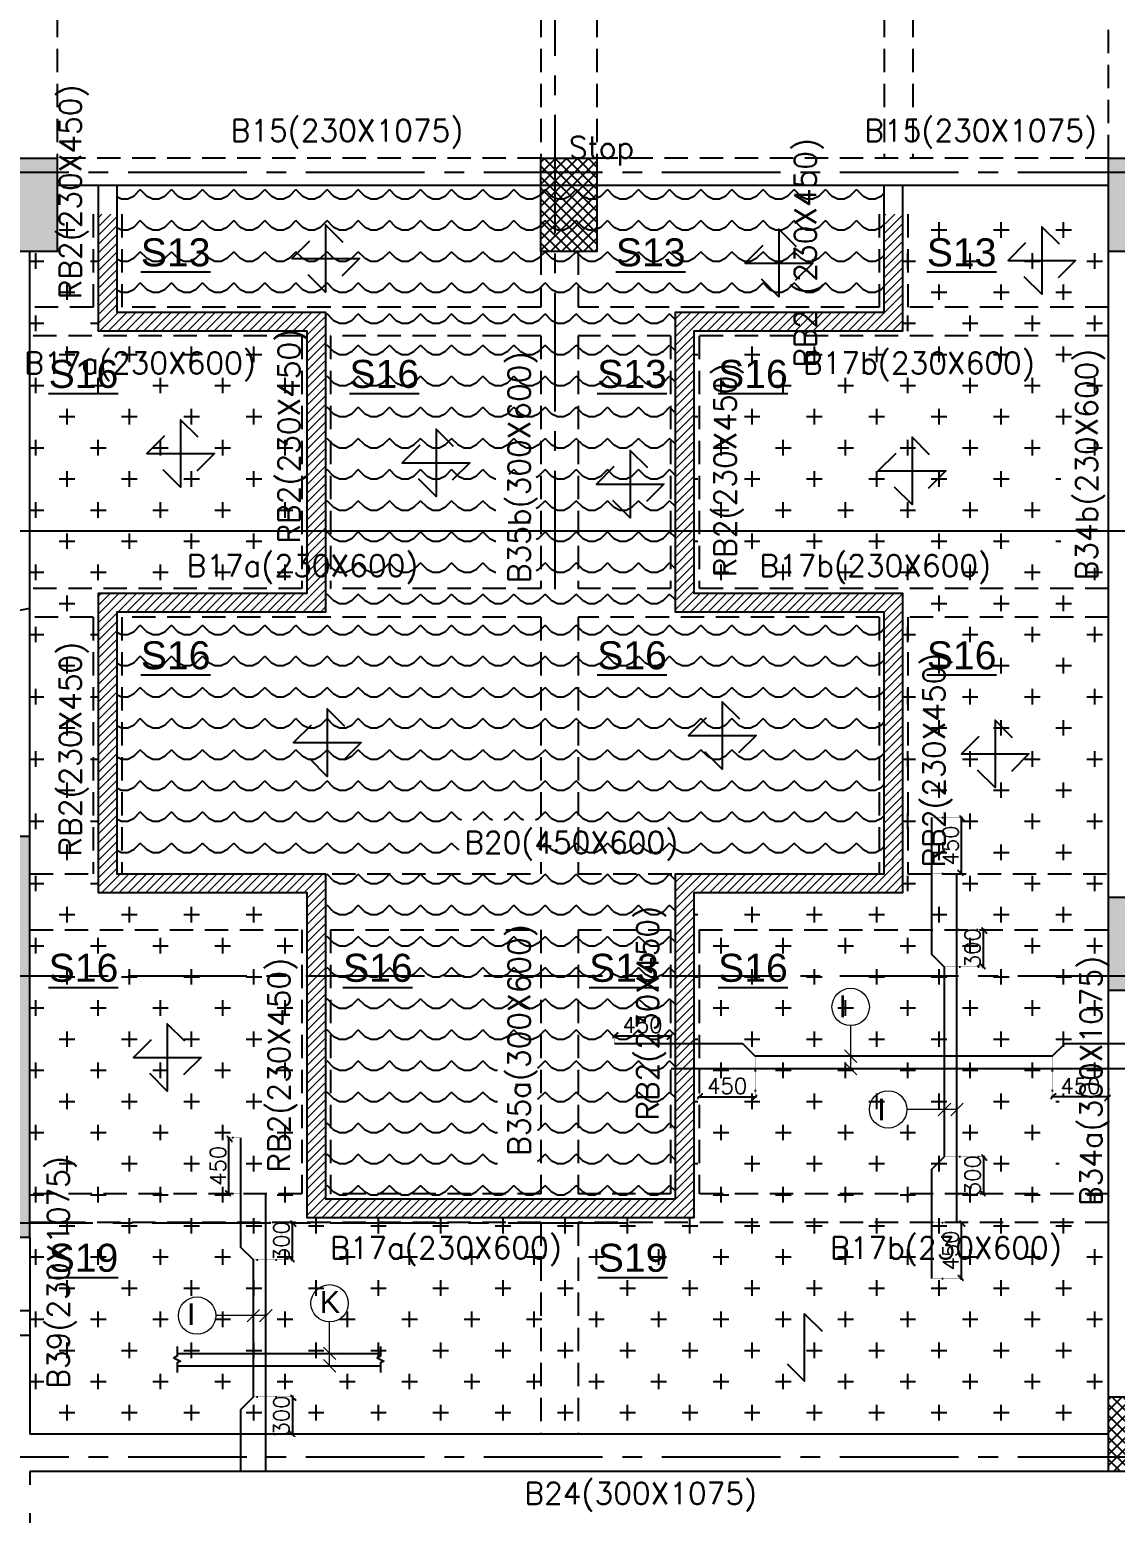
# Model space of a CAD drawing. Header units: millimetres. Extents: x 1921121 to 2008675, y -1544779 to -1482871.
# Drawn here: x 1948142 to 1956858, y -1523570 to -1511653 of the extents above; entities that cross this region are included whole.
import ezdxf

# ---------------------------------------------------------------- set-up
doc = ezdxf.new("R2010")
doc.units = ezdxf.units.MM
doc.header["$MEASUREMENT"] = 0
doc.header["$PDMODE"] = 98
for name, pattern in [('1', [0]), ('ACAD_ISO02W100', [15, 12, -3]), ('CENTER2', [28.575, 19.05, -3.175, 3.175, -3.175]), ('CONTINOUS', [0]), ('DASHED', [0.75, 0.5, -0.25]), ('DOT', [0.25, 0, -0.25]), ('HIDDEN', [0.375, 0.25, -0.125])]:
    doc.linetypes.add(name, pattern=pattern)
for name, color, linetype in [('BEAM NO', 7, '1'), ('BEAM-230X1075', 2, 'Continuous'), ('BEAM-230X450', 31, 'Continuous'), ('BEAM-300X1075', 211, 'Continuous'), ('BEAM-300X600', 4, 'Continuous'), ('BEAM-450X600', 22, 'Continuous'), ('BEAM-450X750', 134, 'Continuous'), ('COL.NO.', 6, 'Continuous'), ('DIM', 191, 'Continuous'), ('Hatch', 8, 'Continuous'), ('s-steel', 1, 'Continuous'), ('SB', 7, 'Continuous'), ('SLAB NO.', 4, 'Continuous'), ('Stair', 7, 'Continuous'), ('STEEL', 1, 'Continuous'), ('STR.COLUMN', 1, 'Continuous'), ('WATERBODY', 140, 'Continuous')]:
    doc.layers.add(name, color=color, linetype=linetype)
for name, color, linetype, lineweight in [('BRICK WALL_MOFA', 8, 'Continuous', 30), ('CENTER_LINE', 8, 'CENTER2', 25), ('DIMENSION_MOFA', 62, 'HIDDEN', 15), ('GRID', 252, 'ACAD_ISO02W100', 9), ('LEADER', 191, 'Continuous', 15), ('S-B5-230X600', 120, 'HIDDEN', 25), ('SLAB STEEL MARK', 133, 'Continuous', 30)]:
    doc.layers.add(name, color=color, linetype=linetype, lineweight=lineweight)
doc.styles.add('1-100', font='arial.ttf', dxfattribs={"height": 400})
doc.styles.add('DEEPAK', font='arial.ttf')
doc.styles.add('ROMANS', font='romans.shx')
doc.styles.add('RS', font='romans.shx', dxfattribs={"width": 0.9})
doc.styles.get("Standard").update_dxf_attribs({"font": 'arial.ttf'})
doc.styles.add('style1', font='arial.ttf')
doc.dimstyles.new('DIM 1-100 1', dxfattribs={"dimtxt": 200, "dimasz": 100, "dimexe": 50, "dimexo": 50, "dimgap": 50, "dimtad": 1, "dimdec": 1, "dimrnd": 5, "dimzin": 0, "dimdsep": 46, "dimtxsty": 'Standard', "dimblk": 'ARCHTICK', "dimcen": 100, "dimdle": 100, "dimclrd": 256, "dimclre": 256, "dimclrt": 256, "dimadec": 0, "dimazin": 0, "dimtfac": 1, "dimtdec": 1, "dimtix": 1, "dimtofl": 0, "dimtmove": 1, "dimatfit": 3, "dimldrblk": 'OPEN90', "dimfxl": 1, "dimtolj": 1, "dimtzin": 0, "dimlwd": -1, "dimlwe": -1, "dimarcsym": 0})
doc.dimstyles.new('KRUNAL-MM', dxfattribs={"dimtxt": 50, "dimasz": 35, "dimexe": 25, "dimexo": 0, "dimgap": 15, "dimtad": 1, "dimdec": 0, "dimzin": 0, "dimdsep": 46, "dimtxsty": 'RS', "dimblk": 'OBLIQUE', "dimcen": 0, "dimdle": 25, "dimclrd": 256, "dimclre": 256, "dimclrt": 7, "dimadec": 0, "dimazin": 0, "dimtfac": 1, "dimtdec": 0, "dimtix": 1, "dimtmove": 0, "dimatfit": 2, "dimfxl": 1, "dimtolj": 1, "dimtzin": 0, "dimlwd": -1, "dimlwe": -1, "dimarcsym": 0})
doc.dimstyles.new('pag', dxfattribs={"dimtxt": 180, "dimasz": 150, "dimexe": 100, "dimexo": 0, "dimgap": 50, "dimtad": 1, "dimdec": 0, "dimzin": 0, "dimdsep": 46, "dimtxsty": 'ROMANS', "dimblk": 'OBLIQUE', "dimcen": 0, "dimdle": 100, "dimclrd": 256, "dimclre": 256, "dimclrt": 256, "dimadec": 0, "dimazin": 0, "dimtfac": 1, "dimtdec": 0, "dimtmove": 2, "dimatfit": 3, "dimfxl": 1, "dimtolj": 1, "dimtzin": 0, "dimlwd": -1, "dimlwe": -1, "dimarcsym": 0})
pattern_1 = [(45, (-1689900.164, 1171002.454), (-44.1941738, 44.1941738), []), (135, (-1689900.164, 1171002.454), (-44.1941738, -44.1941738), [])]

# ---------------------------------------------------------------- blocks, each defined once
blk = doc.blocks.new('_ArchTick')
at = {"color": 0, "linetype": 'ByBlock', "const_width": 0.15}
blk.add_lwpolyline([(-0.5, -0.5), (0.5, 0.5)], dxfattribs=at)
blk = doc.blocks.new('_Open90')
at = {"color": 0, "linetype": 'ByBlock', "lineweight": -2}
for p, q in [((-0.5, 0.5), (0, 0)), ((0, 0), (-1, 0)), ((0, 0), (-0.5, -0.5))]:
    blk.add_line(p, q, dxfattribs=at)
blk = doc.blocks.new('FIRST FLOOR COLUMNS')
at = {"layer": 'CENTER_LINE', "ltscale": 50}
for p, q in [((24779, -15138), (24779, 16013)), ((68022, -11790), (-4699, -11790)), ((68022, -18245), (-4699, -18245)), ((25354, -20230), (-4699, -20230)), ((68022, -22110), (-4699, -22110))]:
    blk.add_line(p, q, dxfattribs=at)
blk = doc.blocks.new('_Oblique')
at = {"color": 0, "linetype": 'ByBlock', "lineweight": -2}
blk.add_line((-0.5, -0.5), (0.5, 0.5), dxfattribs=at)
blk = doc.blocks.new('*D255')
at = {"layer": 'Defpoints', "color": 0, "linetype": 'DOT', "ltscale": 5, "transparency": 16777216}
for p in [(1955386, -1521235), (1955623, -1521235), (1955386, -1521685)]:
    blk.add_point(p, dxfattribs=at)
at = {"layer": 'DIM', "color": 191, "linetype": 'DOT', "ltscale": 5, "transparency": 16777216}
for p, q in [((1955396, -1521235), (1955633, -1521235)), ((1955396, -1521685), (1955633, -1521685))]:
    blk.add_line(p, q, dxfattribs=at)
at = {"layer": 'DIM', "color": 191, "ltscale": 5, "transparency": 16777216}
blk.add_line((1955623, -1521695), (1955623, -1521225), dxfattribs=at)
at = {"layer": 'DIM', "color": 191, "linetype": 'DOT', "ltscale": 5, "transparency": 16777216, "xscale": 50, "yscale": 50, "zscale": 50}
for p, rotation in [((1955623, -1521235), 90), ((1955623, -1521685), 270)]:
    blk.add_blockref('_Oblique', p, dxfattribs=dict(at, rotation=rotation))
at = {"layer": 'DIM', "color": 7, "linetype": 'DOT', "ltscale": 5, "transparency": 16777216, "insert": (1955535, -1521460), "char_height": 125, "attachment_point": 5, "rotation": 90, "style": 'ROMANS'}
blk.add_mtext('\\A1;450', dxfattribs=at)
blk = doc.blocks.new('*D175')
at = {"layer": 'Defpoints', "color": 0, "linetype": 'DOT', "ltscale": 5, "transparency": 16777216}
for p in [(1953966, -1519898), (1953517, -1519998), (1953966, -1520226)]:
    blk.add_point(p, dxfattribs=at)
at = {"layer": 'DIM', "color": 191, "linetype": 'DOT', "ltscale": 5, "transparency": 16777216}
for p, q in [((1953966, -1519908), (1953966, -1520236)), ((1953517, -1520008), (1953517, -1520236))]:
    blk.add_line(p, q, dxfattribs=at)
at = {"layer": 'DIM', "color": 191, "ltscale": 5, "transparency": 16777216}
blk.add_line((1953507, -1520226), (1953976, -1520226), dxfattribs=at)
at = {"layer": 'DIM', "color": 191, "linetype": 'DOT', "ltscale": 5, "transparency": 16777216, "xscale": 50, "yscale": 50, "zscale": 50, "rotation": 180}
blk.add_blockref('_Oblique', (1953517, -1520226), dxfattribs=at)
at = {"layer": 'DIM', "color": 191, "linetype": 'DOT', "ltscale": 5, "transparency": 16777216, "xscale": 50, "yscale": 50, "zscale": 50}
blk.add_blockref('_Oblique', (1953966, -1520226), dxfattribs=at)
at = {"layer": 'DIM', "color": 7, "linetype": 'DOT', "ltscale": 5, "transparency": 16777216, "insert": (1953742, -1520138), "char_height": 125, "attachment_point": 5, "style": 'ROMANS'}
blk.add_mtext('\\A1;450', dxfattribs=at)
blk = doc.blocks.new('*D176')
at = {"layer": 'Defpoints', "color": 0, "linetype": 'DOT', "ltscale": 5, "transparency": 16777216}
for p in [(1956352, -1519898), (1956802, -1519998), (1956352, -1520226)]:
    blk.add_point(p, dxfattribs=at)
at = {"layer": 'DIM', "color": 191, "linetype": 'DOT', "ltscale": 5, "transparency": 16777216}
for p, q in [((1956352, -1519908), (1956352, -1520236)), ((1956802, -1520008), (1956802, -1520236))]:
    blk.add_line(p, q, dxfattribs=at)
at = {"layer": 'DIM', "color": 191, "ltscale": 5, "transparency": 16777216}
blk.add_line((1956812, -1520226), (1956342, -1520226), dxfattribs=at)
at = {"layer": 'DIM', "color": 191, "linetype": 'DOT', "ltscale": 5, "transparency": 16777216, "xscale": 50, "yscale": 50, "zscale": 50, "rotation": 180}
blk.add_blockref('_Oblique', (1956352, -1520226), dxfattribs=at)
at = {"layer": 'DIM', "color": 191, "linetype": 'DOT', "ltscale": 5, "transparency": 16777216, "xscale": 50, "yscale": 50, "zscale": 50}
blk.add_blockref('_Oblique', (1956802, -1520226), dxfattribs=at)
at = {"layer": 'DIM', "color": 7, "linetype": 'DOT', "ltscale": 5, "transparency": 16777216, "insert": (1956577, -1520138), "char_height": 125, "attachment_point": 5, "style": 'ROMANS'}
blk.add_mtext('\\A1;450', dxfattribs=at)
blk = doc.blocks.new('*D177')
at = {"layer": 'Defpoints', "color": 0, "linetype": 'DOT', "ltscale": 5, "transparency": 16777216}
for p in [(1952837, -1519798), (1953287, -1519735), (1953287, -1519798)]:
    blk.add_point(p, dxfattribs=at)
at = {"layer": 'DIM', "color": 191, "ltscale": 5, "transparency": 16777216}
blk.add_line((1952827, -1519735), (1953297, -1519735), dxfattribs=at)
at = {"layer": 'DIM', "color": 191, "linetype": 'DOT', "ltscale": 5, "transparency": 16777216}
for p, q in [((1952837, -1519788), (1952837, -1519725)), ((1953287, -1519788), (1953287, -1519725))]:
    blk.add_line(p, q, dxfattribs=at)
at = {"layer": 'DIM', "color": 191, "linetype": 'DOT', "ltscale": 5, "transparency": 16777216, "xscale": 50, "yscale": 50, "zscale": 50, "rotation": 180}
blk.add_blockref('_Oblique', (1952837, -1519735), dxfattribs=at)
at = {"layer": 'DIM', "color": 191, "linetype": 'DOT', "ltscale": 5, "transparency": 16777216, "xscale": 50, "yscale": 50, "zscale": 50}
blk.add_blockref('_Oblique', (1953287, -1519735), dxfattribs=at)
at = {"layer": 'DIM', "color": 7, "linetype": 'DOT', "ltscale": 5, "transparency": 16777216, "insert": (1953062, -1519648), "char_height": 125, "attachment_point": 5, "style": 'ROMANS'}
blk.add_mtext('\\A1;450', dxfattribs=at)
blk = doc.blocks.new('*D178')
at = {"layer": 'Defpoints', "color": 0, "linetype": 'DOT', "ltscale": 5, "transparency": 16777216}
for p in [(1955586, -1518882), (1955799, -1518882), (1955486, -1519182)]:
    blk.add_point(p, dxfattribs=at)
at = {"layer": 'DIM', "color": 191, "linetype": 'DOT', "ltscale": 5, "transparency": 16777216}
for p, q in [((1955596, -1518882), (1955809, -1518882)), ((1955496, -1519182), (1955809, -1519182))]:
    blk.add_line(p, q, dxfattribs=at)
at = {"layer": 'DIM', "color": 191, "ltscale": 5, "transparency": 16777216}
blk.add_line((1955799, -1519192), (1955799, -1518872), dxfattribs=at)
at = {"layer": 'DIM', "color": 191, "linetype": 'DOT', "ltscale": 5, "transparency": 16777216, "xscale": 50, "yscale": 50, "zscale": 50}
for p, rotation in [((1955799, -1518882), 90), ((1955799, -1519182), 270)]:
    blk.add_blockref('_Oblique', p, dxfattribs=dict(at, rotation=rotation))
at = {"layer": 'DIM', "color": 7, "linetype": 'DOT', "ltscale": 5, "transparency": 16777216, "insert": (1955711, -1519032), "char_height": 125, "attachment_point": 5, "rotation": 90, "style": 'ROMANS'}
blk.add_mtext('\\A1;300', dxfattribs=at)
blk = doc.blocks.new('*D179')
at = {"layer": 'Defpoints', "color": 0, "linetype": 'DOT', "ltscale": 5, "transparency": 16777216}
for p in [(1955486, -1520705), (1955586, -1521005), (1955799, -1521005)]:
    blk.add_point(p, dxfattribs=at)
at = {"layer": 'DIM', "color": 191, "linetype": 'DOT', "ltscale": 5, "transparency": 16777216}
for p, q in [((1955496, -1520705), (1955809, -1520705)), ((1955596, -1521005), (1955809, -1521005))]:
    blk.add_line(p, q, dxfattribs=at)
at = {"layer": 'DIM', "color": 191, "ltscale": 5, "transparency": 16777216}
blk.add_line((1955799, -1520695), (1955799, -1521015), dxfattribs=at)
at = {"layer": 'DIM', "color": 191, "linetype": 'DOT', "ltscale": 5, "transparency": 16777216, "xscale": 50, "yscale": 50, "zscale": 50}
for p, rotation in [((1955799, -1520705), 90), ((1955799, -1521005), 270)]:
    blk.add_blockref('_Oblique', p, dxfattribs=dict(at, rotation=rotation))
at = {"layer": 'DIM', "color": 7, "linetype": 'DOT', "ltscale": 5, "transparency": 16777216, "insert": (1955712, -1520855), "char_height": 125, "attachment_point": 5, "rotation": 90, "style": 'ROMANS'}
blk.add_mtext('\\A1;300', dxfattribs=at)
blk = doc.blocks.new('*D254')
at = {"layer": 'Defpoints', "color": 0, "linetype": 'DOT', "ltscale": 5, "transparency": 16777216}
for p in [(1955386, -1517982), (1955622, -1517982), (1955386, -1518432)]:
    blk.add_point(p, dxfattribs=at)
at = {"layer": 'DIM', "color": 191, "linetype": 'DOT', "ltscale": 5, "transparency": 16777216}
for p, q in [((1955396, -1517982), (1955632, -1517982)), ((1955396, -1518432), (1955632, -1518432))]:
    blk.add_line(p, q, dxfattribs=at)
at = {"layer": 'DIM', "color": 191, "ltscale": 5, "transparency": 16777216}
blk.add_line((1955622, -1518442), (1955622, -1517972), dxfattribs=at)
at = {"layer": 'DIM', "color": 191, "linetype": 'DOT', "ltscale": 5, "transparency": 16777216, "xscale": 50, "yscale": 50, "zscale": 50}
for p, rotation in [((1955622, -1517982), 90), ((1955622, -1518432), 270)]:
    blk.add_blockref('_Oblique', p, dxfattribs=dict(at, rotation=rotation))
at = {"layer": 'DIM', "color": 7, "linetype": 'DOT', "ltscale": 5, "transparency": 16777216, "insert": (1955535, -1518207), "char_height": 125, "attachment_point": 5, "rotation": 90, "style": 'ROMANS'}
blk.add_mtext('\\A1;450', dxfattribs=at)
blk = doc.blocks.new('*D180')
at = {"layer": 'Defpoints', "color": 0, "linetype": 'DOT', "ltscale": 5, "transparency": 16777216}
for p in [(1950037, -1521235), (1950251, -1521235), (1949938, -1521535)]:
    blk.add_point(p, dxfattribs=at)
at = {"layer": 'DIM', "color": 191, "linetype": 'DOT', "ltscale": 5, "transparency": 16777216}
for p, q in [((1950047, -1521235), (1950261, -1521235)), ((1949948, -1521535), (1950261, -1521535))]:
    blk.add_line(p, q, dxfattribs=at)
at = {"layer": 'DIM', "color": 191, "ltscale": 5, "transparency": 16777216}
blk.add_line((1950251, -1521545), (1950251, -1521225), dxfattribs=at)
at = {"layer": 'DIM', "color": 191, "linetype": 'DOT', "ltscale": 5, "transparency": 16777216, "xscale": 50, "yscale": 50, "zscale": 50}
for p, rotation in [((1950251, -1521235), 90), ((1950251, -1521535), 270)]:
    blk.add_blockref('_Oblique', p, dxfattribs=dict(at, rotation=rotation))
at = {"layer": 'DIM', "color": 7, "linetype": 'DOT', "ltscale": 5, "transparency": 16777216, "insert": (1950163, -1521385), "char_height": 125, "attachment_point": 5, "rotation": 90, "style": 'ROMANS'}
blk.add_mtext('\\A1;300', dxfattribs=at)
blk = doc.blocks.new('*D181')
at = {"layer": 'Defpoints', "color": 0, "linetype": 'DOT', "ltscale": 5, "transparency": 16777216}
for p in [(1949938, -1522635), (1950038, -1522935), (1950251, -1522935)]:
    blk.add_point(p, dxfattribs=at)
at = {"layer": 'DIM', "color": 191, "linetype": 'DOT', "ltscale": 5, "transparency": 16777216}
for p, q in [((1949948, -1522635), (1950261, -1522635)), ((1950048, -1522935), (1950261, -1522935))]:
    blk.add_line(p, q, dxfattribs=at)
at = {"layer": 'DIM', "color": 191, "ltscale": 5, "transparency": 16777216}
blk.add_line((1950251, -1522625), (1950251, -1522945), dxfattribs=at)
at = {"layer": 'DIM', "color": 191, "linetype": 'DOT', "ltscale": 5, "transparency": 16777216, "xscale": 50, "yscale": 50, "zscale": 50}
for p, rotation in [((1950251, -1522635), 90), ((1950251, -1522935), 270)]:
    blk.add_blockref('_Oblique', p, dxfattribs=dict(at, rotation=rotation))
at = {"layer": 'DIM', "color": 7, "linetype": 'DOT', "ltscale": 5, "transparency": 16777216, "insert": (1950163, -1522785), "char_height": 125, "attachment_point": 5, "rotation": 90, "style": 'ROMANS'}
blk.add_mtext('\\A1;300', dxfattribs=at)
blk = doc.blocks.new('*D182')
at = {"layer": 'Defpoints', "color": 0, "linetype": 'DOT', "ltscale": 5, "transparency": 16777216}
for p in [(1949741, -1520555), (1949837, -1520555), (1949837, -1521005)]:
    blk.add_point(p, dxfattribs=at)
at = {"layer": 'DIM', "color": 191, "linetype": 'DOT', "ltscale": 5, "transparency": 16777216}
for p, q in [((1949827, -1520555), (1949731, -1520555)), ((1949827, -1521005), (1949731, -1521005))]:
    blk.add_line(p, q, dxfattribs=at)
at = {"layer": 'DIM', "color": 191, "ltscale": 5, "transparency": 16777216}
blk.add_line((1949741, -1521015), (1949741, -1520545), dxfattribs=at)
at = {"layer": 'DIM', "color": 191, "linetype": 'DOT', "ltscale": 5, "transparency": 16777216, "xscale": 50, "yscale": 50, "zscale": 50}
for p, rotation in [((1949741, -1520555), 90), ((1949741, -1521005), 270)]:
    blk.add_blockref('_Oblique', p, dxfattribs=dict(at, rotation=rotation))
at = {"layer": 'DIM', "color": 7, "linetype": 'DOT', "ltscale": 5, "transparency": 16777216, "insert": (1949654, -1520780), "char_height": 125, "attachment_point": 5, "rotation": 90, "style": 'ROMANS'}
blk.add_mtext('\\A1;450', dxfattribs=at)
blk = doc.blocks.new('*U8')
at = {"layer": 'STEEL'}
blk.add_lwpolyline([(707738, 27916), (707888, 27766), (707888, 28344), (708038, 28194)], dxfattribs=at)
blk = doc.blocks.new('*U4')
at = {"layer": 'STEEL'}
for points in [[(707738, 27916), (707888, 27766), (707888, 28344), (708038, 28194)], [(707749, 28205), (707599, 28055), (708177, 28055), (708027, 27905)]]:
    blk.add_lwpolyline(points, dxfattribs=at)
blk = doc.blocks.new('ARCH COL')
at = {"layer": 'STR.COLUMN', "transparency": 33554687}
h = blk.add_hatch(color=256, dxfattribs=at)
h.dxf.hatch_style = 1
h.paths.add_polyline_path([(253132, -12425), (253582, -12425), (253582, -11675), (253132, -11675)])
h = blk.add_hatch(dxfattribs=at)
h.set_pattern_fill('ANSI37', color=8, scale=500)
h.set_pattern_definition(pattern_1)
h.paths.add_polyline_path([(257466, -12425), (257916, -12425), (257916, -11675), (257466, -11675)])
h = blk.add_hatch(color=256, dxfattribs=at)
h.dxf.hatch_style = 1
h.paths.add_polyline_path([(262022, -12425), (262472, -12425), (262472, -11675), (262022, -11675)])
h = blk.add_hatch(color=256, dxfattribs=at)
h.dxf.hatch_style = 1
h.paths.add_polyline_path([(253132, -17120), (253132, -20345), (253362, -20345), (253362, -17120)])
h = blk.add_hatch(color=256, dxfattribs=at)
h.dxf.hatch_style = 1
h.paths.add_polyline_path([(262022, -18360), (262472, -18360), (262472, -17610), (262022, -17610)])
h = blk.add_hatch(dxfattribs=at)
h.set_pattern_fill('ANSI37', color=8, scale=500)
h.set_pattern_definition(pattern_1)
h.paths.add_polyline_path([(262022, -21625), (262397, -21625), (262397, -22225), (262022, -22225)])
at = {"layer": 'STR.COLUMN', "color": 5}
for points in [[(253132, -11675), (253582, -11675), (253582, -12425), (253132, -12425), (253132, -11675)], [(257466, -11675), (257916, -11675), (257916, -12425), (257466, -12425), (257466, -11675)], [(262022, -11675), (262472, -11675), (262472, -12425), (262022, -12425), (262022, -11675)], [(253132, -17120), (253362, -17120), (253362, -20345), (253132, -20345), (253132, -17120)], [(262022, -17610), (262472, -17610), (262472, -18360), (262022, -18360), (262022, -17610)], [(262022, -21625), (262397, -21625), (262397, -22225), (262022, -22225), (262022, -21625)]]:
    blk.add_lwpolyline(points, dxfattribs=at)
blk = doc.blocks.new('A$C02ad8bd7')
at = {"layer": 'BEAM NO', "ltscale": 500, "style": 'ROMANS'}
for s, rotation, p in [('RB2(230X450)', 90, (20743, -5688, 0)), ('B15(230X1075)', 360, (21944, -4420, 0)), ('B15(230X1075)', 360, (27031, -4420, 0)), ('Stop', 360, (24659, -4555)), ('RB2(230X450)', 90, (22499, -7650, 0)), ('B17a(230X600)', 360, (20286, -6288, 0)), ('B35b(300X600)', 90, (24347, -7968, 0)), ('B17b(230X600)', 360, (26539, -6288, 0)), ('B34b(230X600)', 90, (28903, -7945, 0)), ('RB2(230X450)', 90, (26001, -7922, 0)), ('B17a(230X600)', 360, (21590, -7915, 0)), ('B17b(230X600)', 360, (26188, -7915, 0)), ('RB2(230X450)', 90, (20743, -10164, 0)), ('RB2(230X450)', 90, (27677, -10252, 0)), ('B20(450X600)', 360, (23819, -10139, 0)), ('RB2(230X450)', 90, (25378, -12286, 0)), ('B35a(300X600)', 90, (24347, -12568, 0)), ('RB2(230X450)', 90, (22419, -12703, 0)), ('B34a(300X1075)', 90, (28938, -12972, 0)), ('B39(230X1075)', 90, (20648, -14438, 0)), ('B17a(230X600)', 360, (22742, -13395, 0)), ('B17b(230X600)', 360, (26756, -13395, 0)), ('B24(300X1075)', 360, (24302, -15367, 0))]:
    blk.add_text(s, height=175, rotation=rotation, dxfattribs=at).set_placement(p)
at = {"layer": 'BEAM NO', "insert": (26470, -6245, 0), "char_height": 175, "width": 1859.25, "attachment_point": 1, "rotation": 90, "style": 'ROMANS'}
blk.add_mtext('\\pxqc;RB2 (230X450)', dxfattribs=at)
blk = doc.blocks.new('G$C1250C493')
at = {"layer": 'Stair', "color": 251, "linetype": 'DASHED', "ltscale": 0.5}
for p, q in [((-3300, -2885), (-1800, -2885)), ((-3300, -3185), (-1800, -3185)), ((0, -3360), (-1500, -3360)), ((-3300, -3485), (-1800, -3485)), ((0, -3660), (-1500, -3660)), ((-3300, -3785), (-1800, -3785)), ((-3300, -4085), (-1800, -4085)), ((-3300, -4385), (-1800, -4385)), ((-3300, -4685), (-1800, -4685)), ((-3300, -4985), (-1800, -4985)), ((-3300, -5285), (-1800, -5285)), ((-3300, -5585), (-1800, -5585)), ((-3300, -5885), (-1800, -5885))]:
    blk.add_line(p, q, dxfattribs=at)
at = {"layer": 'Stair', "color": 251}
for p, q in [((0, -3960), (-1500, -3960)), ((0, -4260), (-1500, -4260)), ((0, -4560), (-1500, -4560)), ((0, -4860), (-1500, -4860)), ((0, -5160), (-1500, -5160)), ((0, -5460), (-1500, -5460)), ((0, -5760), (-1500, -5760)), ((0, -6060), (-1500, -6060)), ((0, -6360), (-1500, -6360))]:
    blk.add_line(p, q, dxfattribs=at)
at = {"layer": 'Stair', "color": 251, "linetype": 'DASHED', "ltscale": 200}
for points in [[(-1800, -2885), (-1800, -6360), (-1500, -6360), (-1500, -2885)], [(-1750, -2935), (-1750, -6310), (-1550, -6310), (-1550, -2935)]]:
    blk.add_lwpolyline(points, close=True, dxfattribs=at)
at = {"layer": 'Stair', "color": 251}
blk.add_lwpolyline([(-1731, -4006), (-799, -3820), (-828, -3673), (-672, -3948), (-701, -3801), (231, -3614)], dxfattribs=at)
at = {"layer": 'Stair', "color": 251, "insert": (-927, -6423), "char_height": 200, "width": 404.63, "attachment_point": 1, "style": '1-100'}
blk.add_mtext('UP', dxfattribs=at)
at = {"layer": 'Stair', "color": 251}
for points, override in [([(-750, -3660), (-750, -2135), (-2550, -2135), (-2550, -5885)], {"dimasz": 300}), ([(-750, -3960), (-750, -6360)], {"dimasz": 300, "dimldrblk": 'Open90'})]:
    blk.add_leader(points, dimstyle='DIM 1-100 1', override=override, dxfattribs=at)

msp = doc.modelspace()

# ---------------------------------------------------------------- hatches: boundary and pattern name
at = {"layer": 'DIMENSION_MOFA'}
h = msp.add_hatch(dxfattribs=at)
h.set_pattern_fill('ANSI31', color=256, scale=400)
h.set_pattern_definition([(45, (4879.533, -101261.54), (-35.3553391, 35.3553391), [])])
h.paths.add_polyline_path([(1948691.9, -1513135.3), (1948691.9, -1514071.8), (1950367.3, -1514071.8), (1950367.3, -1516182), (1948691.9, -1516182), (1948691.9, -1518582.4), (1950367.3, -1518582.4), (1950367.5, -1521195.3), (1953476.7, -1521195.3), (1953476.7, -1518582.4), (1955152.1, -1518582.4), (1955152.1, -1516182), (1953476.7, -1516182), (1953476.7, -1514071.8), (1955152.1, -1514071.8), (1955152.1, -1513135.3)])
h.paths.add_polyline_path([(1948841.9, -1513135.3), (1955002.1, -1513135.3), (1955002.1, -1513921.8), (1953326.7, -1513921.8), (1953326.7, -1516332), (1955002.1, -1516332), (1955002.1, -1518432.4), (1953326.7, -1518432.4), (1953326.7, -1521045.3), (1950517.5, -1521045.3), (1950517.3, -1518432.4), (1948841.9, -1518432.4), (1948841.9, -1516332), (1950517.3, -1516332), (1950517.3, -1513921.8), (1948841.9, -1513921.8)], flags=16)
at = {"layer": 'Hatch'}
h = msp.add_hatch(dxfattribs=at)
h.set_pattern_fill('CROSS', color=256, scale=1000)
h.set_pattern_definition([(0, (4879.53, -101261.54), (250, 250), [125, -375]), (90, (4942.03, -101324.04), (-250, 250), [125, -375])])
h.paths.add_polyline_path([(1956420.1, -1515113.5), (1956420.1, -1515976.1), (1956774.4, -1515976.1), (1956774.4, -1515113.5)], flags=16)
edge = h.paths.add_edge_path()
edge.add_line((1956802.1, -1521005.3), (1956405.9, -1521005.3))
edge.add_line((1956405.9, -1521005.3), (1956405.9, -1520213.8))
edge.add_line((1956405.9, -1520213.8), (1956802.1, -1520213.8))
edge.add_line((1956802.1, -1520018.5), (1956802.1, -1513135.3))
edge.add_line((1956802.1, -1513135.3), (1955152.1, -1513135.3))
edge.add_line((1955152.1, -1513135.3), (1955152.1, -1514071.8))
edge.add_line((1955152.1, -1514071.8), (1953476.7, -1514071.8))
edge.add_line((1953476.7, -1514071.8), (1953476.7, -1516182))
edge.add_line((1953476.7, -1516182), (1955152.1, -1516182))
edge.add_line((1955152.1, -1516182), (1955152.1, -1518582.4))
edge.add_line((1955152.1, -1518582.4), (1953476.7, -1518582.4))
edge.add_line((1953476.7, -1518582.4), (1953476.7, -1521195.3))
edge.add_line((1953476.7, -1521195.3), (1950367.5, -1521195.3))
edge.add_line((1950367.5, -1521195.3), (1950367.3, -1518582.4))
edge.add_line((1950367.3, -1518582.4), (1948691.9, -1518582.4))
edge.add_line((1948691.9, -1518582.4), (1948691.9, -1516182))
edge.add_line((1948691.9, -1516182), (1950367.3, -1516182))
edge.add_line((1950367.3, -1516182), (1950367.3, -1514071.8))
edge.add_line((1950367.3, -1514071.8), (1948691.9, -1514071.8))
edge.add_line((1948691.9, -1514071.8), (1948691.9, -1513135.3))
edge.add_line((1948691.9, -1513135.3), (1948142.1, -1513135.3))
edge.add_line((1948142.1, -1513135.3), (1948142.1, -1522935.3))
edge.add_line((1948142.1, -1522935.3), (1956802.1, -1522935.3))
edge.add_line((1956802.1, -1522935.3), (1956802.1, -1521005.3))
at = {"layer": 'WATERBODY', "transparency": 33554531}
h = msp.add_hatch(dxfattribs=at)
h.set_pattern_fill('WATER', color=9, scale=250)
h.set_pattern_definition([(0, (4879.53, -101261.54), (0, 250), [50, -200]), (45, (4979.53, -101236.54), (0, 250), [70.710678, -282.842713]), (135, (5079.53, -101236.54), (-250, 3e-14), [70.710678, -282.842713]), (26.565051, (4929.53, -101261.54), (250, 2e-07), [55.9, -503.116994]), (333.434949, (5079.53, -101236.54), (250, -2e-07), [55.9, -503.116994])])
h.paths.add_polyline_path([(1951884.8, -1515223.6), (1951884.8, -1516082), (1952209, -1516082), (1952209, -1515223.6)], flags=16)
h.paths.add_polyline_path([(1951588.5, -1518000.3), (1951588.5, -1518344), (1952231, -1518344), (1952231, -1518000.3)], flags=16)
h.paths.add_polyline_path([(1951897.9, -1519847.4), (1951897.9, -1520807.5), (1952218.2, -1520807.5), (1952218.2, -1519847.4)], flags=16)
h.paths.add_polyline_path([(1948841.9, -1512905.3), (1948841.9, -1513921.8), (1950517.4, -1513921.8), (1950517.3, -1516332), (1948841.9, -1516332), (1948841.9, -1518432.4), (1950517.3, -1518432.4), (1950517.5, -1521045.3), (1953326.7, -1521045.3), (1953326.7, -1518432.4), (1955002.1, -1518432.4), (1955002.1, -1516332), (1953326.7, -1516332), (1953326.7, -1513921.8), (1955002.1, -1513921.8), (1955002.1, -1512905.3)])

# ---------------------------------------------------------------- linework, layer by layer
at = {"layer": 'BEAM-230X1075', "linetype": 'CONTINOUS', "ltscale": 750}
for p, q in [((1948142.1, -1518130.3), (1948142.1, -1513435.3)), ((1948142.1, -1521355.3), (1948142.1, -1522935.3)), ((1948142.1, -1523235.3), (1948142.1, -1523340.3))]:
    msp.add_line(p, q, dxfattribs=at)
at = {"layer": 'BEAM-230X450', "linetype": 'HIDDEN', "ltscale": 750}
for p, q in [((1948651.9, -1513135.3), (1948651.9, -1513881.8)), ((1948881.9, -1513135.3), (1948881.9, -1513881.8)), ((1954962.1, -1513135.3), (1954962.1, -1513881.8)), ((1955192.1, -1513135.3), (1955192.1, -1513881.8)), ((1948651.9, -1513881.8), (1948142.1, -1513881.8)), ((1952246, -1513881.8), (1948881.9, -1513881.8)), ((1954962.1, -1513881.8), (1952546, -1513881.8)), ((1956802.1, -1513881.8), (1955192.1, -1513881.8)), ((1950327.4, -1514111.8), (1948142.1, -1514111.8)), ((1950327.4, -1514111.8), (1950327.4, -1516142)), ((1952246, -1514111.8), (1950557.4, -1514111.8)), ((1950557.4, -1514111.8), (1950557.4, -1516142)), ((1953286.7, -1514111.8), (1952546, -1514111.8)), ((1953286.7, -1514111.8), (1953286.7, -1516142)), ((1956802.1, -1514111.8), (1953516.7, -1514111.8)), ((1953516.7, -1514111.8), (1953516.7, -1516142)), ((1950327.4, -1516142), (1948142.1, -1516142)), ((1952246, -1516142), (1950557.4, -1516142)), ((1953286.7, -1516142), (1952546, -1516142)), ((1956802.1, -1516142), (1953516.7, -1516142)), ((1948651.9, -1516372), (1948142.1, -1516372)), ((1948651.9, -1516372), (1948651.9, -1518432.4)), ((1952246, -1516372), (1948881.9, -1516372)), ((1948881.9, -1516372), (1948881.9, -1518432.4)), ((1954962.1, -1516372), (1952546, -1516372)), ((1954962.1, -1516372), (1954962.1, -1518432.4)), ((1956802.1, -1516372), (1955192.1, -1516372)), ((1955192.1, -1516372), (1955192.1, -1518432.4)), ((1950327.4, -1518882.4), (1950327.4, -1521005.3)), ((1950557.4, -1518882.4), (1950557.4, -1521005.3)), ((1953286.7, -1518882.4), (1953286.7, -1521005.3)), ((1953516.7, -1518882.4), (1953516.7, -1521005.3)), ((1950327.4, -1521005.3), (1948142.1, -1521005.3)), ((1952246, -1521005.3), (1950557.4, -1521005.3)), ((1953286.7, -1521005.3), (1952546, -1521005.3)), ((1956802.1, -1521005.3), (1953516.7, -1521005.3)), ((1952246, -1521235.3), (1948142.1, -1521235.3)), ((1956802.1, -1521235.3), (1952546, -1521235.3))]:
    msp.add_line(p, q, dxfattribs=at)
at = {"layer": 'BEAM-300X1075', "linetype": 'CONTINOUS', "ltscale": 750}
for p, q in [((1956802.1, -1518620.3), (1956802.1, -1513435.3)), ((1956802.1, -1522635.3), (1956802.1, -1519370.3)), ((1956802.1, -1522935.3), (1948142.1, -1522935.3)), ((1956802.1, -1523235.3), (1948142.1, -1523235.3))]:
    msp.add_line(p, q, dxfattribs=at)
at = {"layer": 'BEAM-300X600', "linetype": 'HIDDEN', "ltscale": 750}
for p, q in [((1956802.1, -1512685.3), (1956802.1, -1508150.3)), ((1952246, -1513435.3), (1952246, -1513881.8)), ((1952546, -1513435.3), (1952546, -1513881.8)), ((1952246, -1514111.8), (1952246, -1516142)), ((1952546, -1514111.8), (1952546, -1516142)), ((1952246, -1516372), (1952246, -1518432.4)), ((1952546, -1516372), (1952546, -1518432.4)), ((1952246, -1518882.4), (1952246, -1521005.3)), ((1952546, -1518882.4), (1952546, -1521005.3)), ((1952246, -1521235.3), (1952246, -1522935.3)), ((1952546, -1521235.3), (1952546, -1522935.3))]:
    msp.add_line(p, q, dxfattribs=at)
at = {"layer": 'BEAM-300X600', "linetype": 'CONTINOUS', "ltscale": 750}
msp.add_line((1948142.1, -1523570.3), (1948142.1, -1527170.3), dxfattribs=at)
at = {"layer": 'BEAM-450X600', "linetype": 'HIDDEN', "ltscale": 750}
for p, q in [((1952245.9, -1512685.3), (1948362.1, -1512685.3)), ((1956802.1, -1512685.3), (1952695.9, -1512685.3)), ((1948142.1, -1518432.4), (1948651.9, -1518432.4)), ((1948881.9, -1518432.4), (1952246, -1518432.4)), ((1952546, -1518432.4), (1954962.1, -1518432.4)), ((1955192.1, -1518432.4), (1956802.1, -1518432.4)), ((1948142.1, -1518882.4), (1950327.4, -1518882.4)), ((1950557.4, -1518882.4), (1952246, -1518882.4)), ((1952546, -1518882.4), (1953286.7, -1518882.4)), ((1953516.7, -1518882.4), (1956802.1, -1518882.4))]:
    msp.add_line(p, q, dxfattribs=at)
at = {"layer": 'BEAM-450X600', "linetype": 'CONTINOUS', "ltscale": 750}
for p, q in [((1952245.9, -1512905.3), (1948362.1, -1512905.3)), ((1956802.1, -1512905.3), (1952695.9, -1512905.3))]:
    msp.add_line(p, q, dxfattribs=at)
at = {"layer": 'BEAM-450X750', "linetype": 'HIDDEN', "ltscale": 750}
for p, q in [((1948362.1, -1508150.3), (1948362.1, -1512685.3)), ((1952246, -1508150.3), (1952246, -1512685.3)), ((1952695.9, -1508150.3), (1952695.9, -1512685.3))]:
    msp.add_line(p, q, dxfattribs=at)
at = {"layer": 'COL.NO.'}
msp.add_line((1947389.9, -1515679.3), (1957964.6, -1515679.3), dxfattribs=at)
at = {"layer": 'LEADER'}
for centre in [(1954733.1, -1519502.9), (1955033.9, -1520326.2), (1949485.6, -1521982.3), (1950550, -1521883.3)]:
    msp.add_circle(centre, 150, dxfattribs=at)
at = {"layer": 's-steel'}
for points in [[(1955385.7, -1521685.3), (1955385.7, -1520805.5), (1955485.9, -1520705.3), (1955486, -1519182.4), (1955385.7, -1519082.4), (1955385.7, -1517982.4)], [(1955585.9, -1521235.3), (1955585.9, -1518432.4)], [(1957102.1, -1519798.5), (1956451.9, -1519798.5), (1956351.9, -1519898.5), (1953966.3, -1519898.5), (1953866.3, -1519798.5), (1952836.7, -1519798.5)], [(1953291.7, -1519998.5), (1957102.1, -1519998.5)], [(1949837.4, -1523235.3), (1949837.4, -1522735.6), (1949937.6, -1522635.3), (1949937.7, -1521535.3), (1949837.4, -1521435.3), (1949837.4, -1520555.3)], [(1950037.6, -1523235.3), (1950037.6, -1521005.3)], [(1945507.1, -1521941.3), (1946122.3, -1521941.3), (1946222.3, -1522041.3), (1947562.4, -1522041.3), (1947662.4, -1521941.3), (1948142.1, -1521941.3)], [(1948142.1, -1522141.3), (1945507.1, -1522141.3)], [(1949326.1, -1522230.7), (1949326.1, -1522308.8), (1949300, -1522322.1), (1949352.3, -1522348), (1949326.1, -1522361.3), (1949326.1, -1522439.8)], [(1950958.1, -1522230.7), (1950958.1, -1522308.8), (1950932, -1522322.1), (1950984.3, -1522348), (1950958.1, -1522361.3), (1950958.1, -1522439.8)], [(1949326.1, -1522386), (1950958.1, -1522386)]]:
    msp.add_lwpolyline(points, dxfattribs=at)
at = {"layer": 's-steel', "elevation": 0}
msp.add_lwpolyline([(1949326.1, -1522286), (1950958.1, -1522286)], dxfattribs=at)
at = {"layer": 'SB', "linetype": 'HIDDEN', "ltscale": 750}
for p, q in [((1955002.1, -1508150.3), (1955002.1, -1512685.3)), ((1955232.1, -1508150.3), (1955232.1, -1512685.3))]:
    msp.add_line(p, q, dxfattribs=at)
at = {"layer": 'WATERBODY', "color": 6}
for points in [[(1948691.9, -1512905.3), (1948691.9, -1514071.8), (1950367.3, -1514071.8), (1950367.3, -1516182), (1948691.9, -1516182), (1948691.9, -1518582.4), (1950367.3, -1518582.4), (1950367.5, -1521195.3), (1953476.7, -1521195.3), (1953476.7, -1518582.4), (1955152.1, -1518582.4), (1955152.1, -1516182), (1953476.7, -1516182), (1953476.7, -1514071.8), (1955152.1, -1514071.8), (1955152.1, -1512905.3)], [(1948841.9, -1512905.3), (1948841.9, -1513921.8), (1950517.3, -1513921.8), (1950517.3, -1516332), (1948841.9, -1516332), (1948841.9, -1518432.4), (1950517.3, -1518432.4), (1950517.5, -1521045.3), (1953326.7, -1521045.3), (1953326.7, -1518432.4), (1955002.1, -1518432.4), (1955002.1, -1516332), (1953326.7, -1516332), (1953326.7, -1513921.8), (1955002.1, -1513921.8), (1955002.1, -1512905.3)]]:
    msp.add_lwpolyline(points, close=True, dxfattribs=at)

# ---------------------------------------------------------------- block references
at = {"color": 251}
msp.add_blockref('G$C1250C493', (1947912.1, -1512685.3), dxfattribs=at)
at = {"layer": 'BRICK WALL_MOFA', "color": 251}
msp.add_blockref('A$C02ad8bd7', (1927812.1, -1508130.3), dxfattribs=at)
at = {"layer": 'GRID'}
msp.add_blockref('FIRST FLOOR COLUMNS', (1927582.1, -1501010.3), dxfattribs=at)
at = {"layer": 'S-B5-230X600', "xscale": 0.9375000000000001, "yscale": 0.9375000000000001, "zscale": 0.9375000000000001, "rotation": 269.9999999999999}
for p in [(1924216.5, -849846.6), (1927855.7, -849882.6), (1929966.1, -849862), (1923052.2, -851412.4), (1925102.9, -851486.6), (1928924.3, -851552.4), (1926661.5, -851658.5), (1927400.7, -853677.3), (1924229.9, -853734.9), (1929591.4, -853825.5), (1922945.1, -856263.3)]:
    msp.add_blockref('*U4', p, dxfattribs=at)
at = {"layer": 'S-B5-230X600', "xscale": 0.9375000000000001, "yscale": 0.9375000000000001, "zscale": 0.9375000000000001}
msp.add_blockref('*U8', (1290718.5, -1548540.2), dxfattribs=at)
at = {"layer": 'STR.COLUMN'}
msp.add_blockref('ARCH COL', (1694779.7, -1501010.3), dxfattribs=at)

# ---------------------------------------------------------------- texts
at = {"layer": 'SLAB NO.', "color": 6, "style": 'DEEPAK'}
for s, p in [('%%US13', (1949034.2, -1513553.9)), ('%%US13', (1952848.2, -1513553.9)), ('%%US13', (1955344.3, -1513553.9)), ('%%US16', (1948294.3, -1514530.4)), ('%%US16', (1950709.6, -1514530.4)), ('%%US13', (1952698.3, -1514530.4)), ('%%US16', (1953668.9, -1514530.4)), ('%%US16', (1949034.2, -1516790.6)), ('%%US16', (1952698.3, -1516790.6)), ('%%US16', (1955344.3, -1516790.6)), ('%%US16', (1948294.3, -1519301)), ('%%US16', (1950657.2, -1519301)), ('%%US13', (1952633.4, -1519301)), ('%%US16', (1953668.9, -1519301)), ('%%US19', (1948294.3, -1521630.1)), ('%%US19', (1952702.8, -1521630.1))]:
    msp.add_text(s, height=225, dxfattribs=at).set_placement(p)
at = {"layer": 'SLAB STEEL MARK', "style": 'style1'}
for s, p in [('I', (1954634.4, -1519585.7)), ('I', (1954946.9, -1520414.2)), ('K', (1950470.7, -1521959.9)), ('I', (1949404.4, -1522058.9))]:
    msp.add_text(s, height=175, dxfattribs=at).set_placement(p)

# ---------------------------------------------------------------- dimensions: what is measured, and where the dimension line sits
at = {"layer": 'DIM', "linetype": 'DOT', "ltscale": 5}
for base, p1, p2, picture, middle in [((1955622.4, -1517982.4), (1955385.7, -1518432.4), (1955385.7, -1517982.4), '*D254', (1955534.9, -1518207.4)), ((1949741.4, -1520555.3), (1949837.4, -1521005.3), (1949837.4, -1520555.3), '*D182', (1949653.9, -1520780.3)), ((1955622.7, -1521235.3), (1955385.7, -1521685.3), (1955385.7, -1521235.3), '*D255', (1955535.2, -1521460.3))]:
    dim = msp.add_linear_dim(base=base, p1=p1, p2=p2, angle=90, dimstyle='pag', override={"dimtxt": 125, "dimasz": 50, "dimexe": 10, "dimexo": 10, "dimgap": 25, "dimtxsty": 'ROMANS', "dimdle": 10, "dimclrd": 191, "dimclre": 191, "dimclrt": 7, "dimtix": 1, "dimtmove": 1}, dxfattribs=at)
    dim.commit()
    dim.dimension.update_dxf_attribs({"geometry": picture, "text_midpoint": middle})
for base, p1, p2, angle, picture, middle in [((1955798.8, -1518882.4), (1955486, -1519182.4), (1955585.6, -1518882.4), 90, '*D178', (1955798.8, -1519032.4)), ((1956351.9, -1520225.8), (1956802.1, -1519998.5), (1956351.9, -1519898.5), 180, '*D176', (1956577, -1520225.8)), ((1955799, -1521005.3), (1955485.9, -1520705.3), (1955585.9, -1521005.3), 270, '*D179', (1955799, -1520855.3)), ((1950250.6, -1521235.3), (1949937.7, -1521535.3), (1950037.4, -1521235.3), 90, '*D180', (1950250.6, -1521385.3)), ((1950250.8, -1522935.3), (1949937.6, -1522635.3), (1950037.6, -1522935.3), 270, '*D181', (1950250.8, -1522785.3))]:
    dim = msp.add_linear_dim(base=base, p1=p1, p2=p2, angle=angle, dimstyle='pag', override={"dimtxt": 125, "dimasz": 50, "dimexe": 10, "dimexo": 10, "dimgap": 25, "dimtxsty": 'ROMANS', "dimdle": 10, "dimclrd": 191, "dimclre": 191, "dimclrt": 7, "dimtix": 1, "dimtmove": 1}, dxfattribs=at)
    dim.commit()
    dim.dimension.update_dxf_attribs({"geometry": picture, "text_midpoint": middle, "dimtype": 128})
for base, p1, p2, picture, middle in [((1953286.7, -1519735.5), (1952836.7, -1519798.5), (1953286.7, -1519798.5), '*D177', (1953061.7, -1519648)), ((1953966.3, -1520225.8), (1953516.7, -1519998.5), (1953966.3, -1519898.5), '*D175', (1953741.5, -1520138.3))]:
    dim = msp.add_linear_dim(base=base, p1=p1, p2=p2, dimstyle='pag', override={"dimtxt": 125, "dimasz": 50, "dimexe": 10, "dimexo": 10, "dimgap": 25, "dimtxsty": 'ROMANS', "dimdle": 10, "dimclrd": 191, "dimclre": 191, "dimclrt": 7, "dimtix": 1, "dimtmove": 1}, dxfattribs=at)
    dim.commit()
    dim.dimension.update_dxf_attribs({"geometry": picture, "text_midpoint": middle})

# ---------------------------------------------------------------- leaders
at = {"layer": 'LEADER'}
for points in [[(1954733.1, -1519998.4), (1954733.1, -1519652.9)], [(1954733.1, -1519898.4), (1954733.1, -1519652.9)], [(1955485.9, -1520326.2), (1955183.9, -1520326.2)], [(1955585.9, -1520326.2), (1955183.9, -1520326.2)], [(1949937.6, -1521982.3), (1949635.6, -1521982.3)], [(1950037.6, -1521982.3), (1949635.6, -1521982.3)], [(1950550, -1522386), (1950550, -1522033.3)], [(1950550, -1522286), (1950550, -1522033.3)]]:
    msp.add_leader(points, dimstyle='KRUNAL-MM', override={"dimasz": 100, "dimtad": 0, "dimldrblk": 'Oblique', "dimfxl": 0.059055, "dimarcsym": 1}, dxfattribs=at)

doc.saveas('drawing.dxf')
